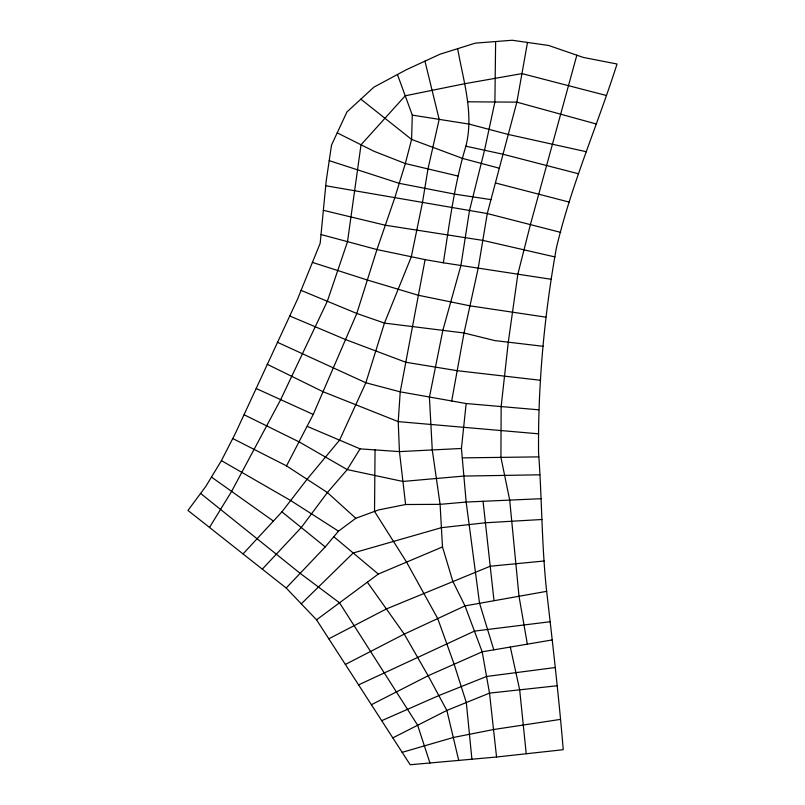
<?xml version="1.0" encoding="UTF-8"?>
<svg xmlns="http://www.w3.org/2000/svg" width="805" height="805" viewBox="0 0 805 805"><rect width="100%" height="100%" fill="white"/><g stroke="black" fill="none" stroke-linecap="round" stroke-linejoin="round"><path stroke-width="1.21" d="M375.05 449.904L374.526 511.417L406.565 562.121L437.719 618.552L454.141 664.226L466.316 702.524L471.921 759.367M495.628 41.548L494.894 101.994L484.53 150.233L469.496 210.507L460.933 265.429L442.861 330.281L429.417 397.237L432.265 449.945L440.094 504.343L442.488 546.927L452.802 581.25L464.998 605.893L482.195 651.819L489.51 693.125L496.554 757.012L563.238 749.707C558.781 695.882 552.512 642.239 546.354 588.586C541.644 543.435 541.936 498.003 538.565 452.762C537.901 384.156 544.25 315.51 556.376 248.01C571.208 184.949 597.421 125.59 617.033 64.008L583.373 57.447L548.678 45.483L512.232 40.25L475.363 43.128L440.013 54.207L406.354 69.713L373.872 87.171L346.935 111.955L331.519 145.091L326.166 181.165L320.179 243.261L297.437 299.369L235.312 433.533L221.425 460.621L205.818 486.391L187.968 510.44L286.198 588.022L316.546 619.82L410.178 764.75L496.554 757.012M397.439 74.503L412.301 115.115L411.586 139.426L405.338 163.546L394.822 197.668L376.951 249.56L356.796 313.467L313.226 414.444L286.54 465.894L327.404 492.549L355.8 518.269L378.592 509.927L405.609 504.514L440.094 504.343L466.165 502.048L541.212 498.698M493.817 649.846L479.528 603.176L466.165 502.048L461.436 448.466L466.155 403.536L400.236 391.844L365.852 382.767L277.323 342.226M551.345 279.305L443.354 262.792C449.442 223.679 454.382 184.194 465.894 146.188C474.175 113.535 463.278 80.752 457.673 48.672M527.496 42.444L516.86 102.144L487.267 213.546L478.24 268.025L464.022 332.978L451.625 401.333M321.024 234.537L376.951 249.56L425.09 259.623L400.236 391.844L398.213 421.619L399.441 451.615L405.609 504.514M576.843 55.193L530.404 224.615L517.846 274.133L508.287 342.185L501.153 406.565L500.931 457.371L509.706 500.106L518.994 596.133L527.345 644.161M209.521 527.406L231.619 491.392L280.673 399.652L327.333 301.261L347.519 241.651L361.032 144.789L405.227 95.785L464.435 83.77L521.942 73.607L606.266 95.463M461.436 448.466L399.441 451.615L360.077 448.858L347.237 469.597L327.404 492.549L301.261 527.537L262.35 569.105M243.12 553.85L281.911 511.869L307.047 479.277L339.559 440.134L365.852 382.767L384.448 323.097L411.325 256.745L422.484 202.437L427.988 168.919L439.178 119.361L424.949 61.14M286.198 588.022L325.22 546.927L338.502 531.149L355.8 518.269M301.281 603.82L353.204 552.985L441.402 527.678L485.425 522.777L541.946 519.497M316.546 619.82L378.33 574.056L442.488 546.927M328.792 638.798L386.38 608.952L490.215 566.227L544.16 561.005M345.365 664.457L404.251 634.099L464.998 605.893L546.665 591.333M371.387 704.717L428.129 675.737L482.195 651.819L552.139 639.955M392.81 737.883L446.856 710.423L489.51 693.125L557.302 685.739M358.557 684.874L474.447 631.11L550.057 621.752M381.701 720.676L438.836 695.56L486.562 676.472L555.43 667.506M402.158 752.343L453.285 737.491L493.525 729.541L560.411 719.398M539.833 474.809L463.871 476.067L402.913 481.45L347.237 469.597L299.239 441.945L244.187 414.796M462.261 457.874L538.797 456.878M467.906 101.802L516.86 102.144L596.485 124.04M466.155 403.536L538.756 409.815M538.646 433.825L398.213 421.619L323.016 391.703L267.18 364.273M540.628 380.292L457.18 370.692L405.75 362.24L345.516 339.549L289.659 315.942M543.284 346.321L494.854 340.596L464.022 332.978L384.448 323.097L356.796 313.467L301.08 290.384M545.881 317.17L469.959 305.83L418.328 295.264L367.342 280.009L312.421 262.41M491 199.63L454.493 194.086L399.24 183.329L329.215 160.648M412.301 115.115L469.124 124.101L508.358 134.475L586.392 151.743M325.723 185.754L487.267 213.546L560.743 232.404M425.09 259.623L443.354 262.792M465.894 146.188L503.155 154.278L578.322 173.739M554.947 256.936L482.819 240.393L385.323 225.229L323.358 210.326M457.965 176.023L405.338 163.546L373.902 151.239L337.215 132.855M495.467 182.966L569.205 202.095M499.412 168.245L462.634 158.444L411.586 139.426L360.861 99.146M307.45 426.479L360.077 448.858M256.231 388.543L313.226 414.444M232.746 438.534L286.54 465.894M221.425 460.621L290.665 500.519L338.502 531.149M211.463 477.073L273.589 521.207M200.596 493.425L300.154 573.331L339.519 602.804L417.664 725.255L429.971 763.07M281.911 511.869L325.22 546.927M333.803 536.724L378.33 574.056M367.362 582.186L404.251 634.099L428.129 675.737L446.856 710.423L458.78 760.624M510.33 647.049L519.668 689.835L526.229 753.762M483.05 501.294L493.988 600.47"/></g></svg>
